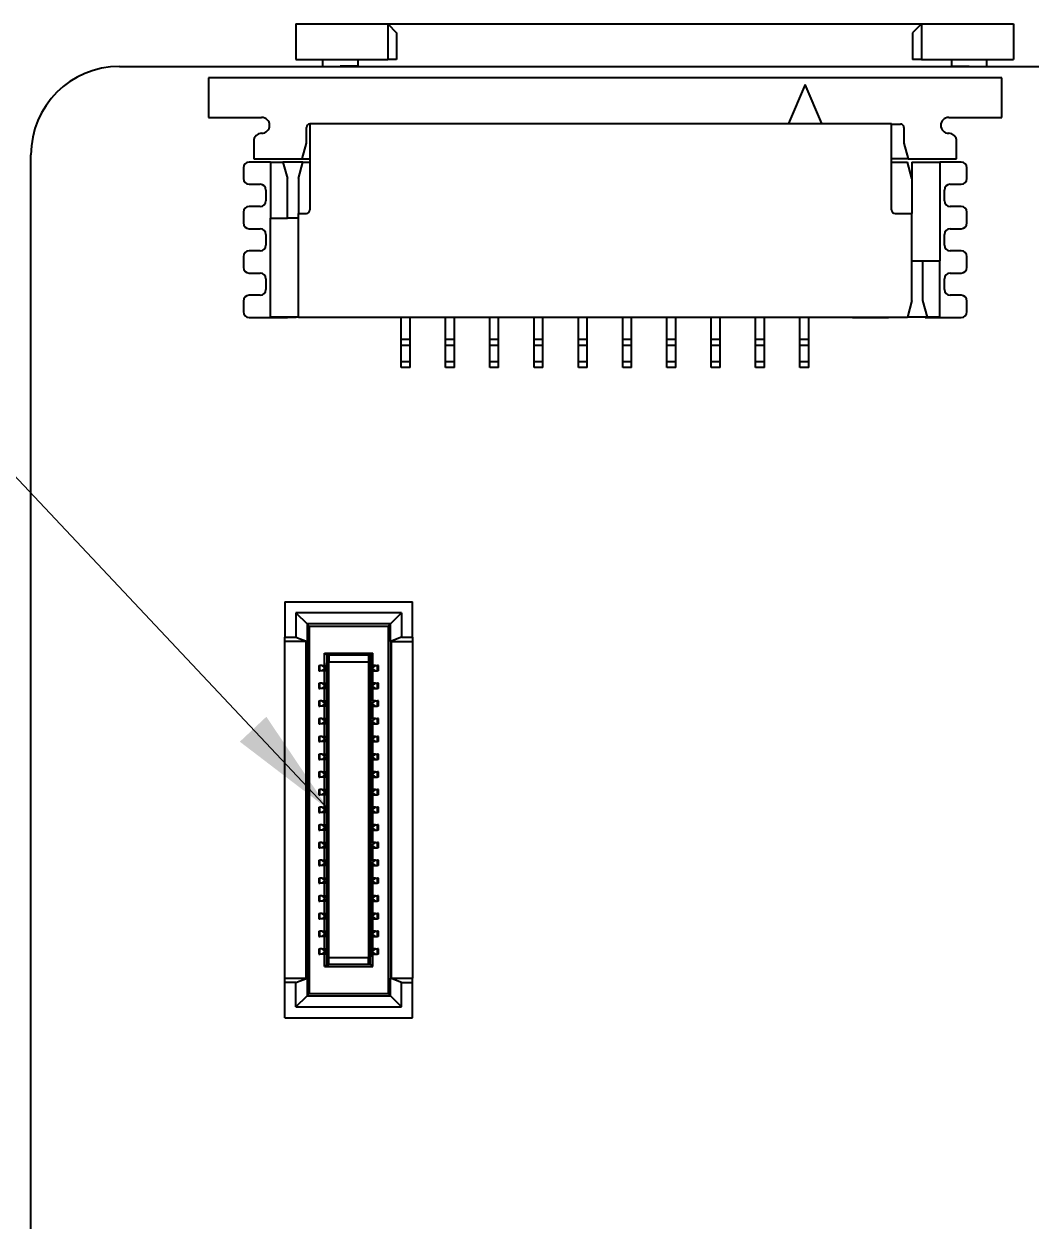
# Model space of a CAD drawing. Header units: millimetres. Extents: x 15 to 205, y 5 to 292.
# Drawn here: x 47.94 to 70.68, y 234.45 to 261.49 of the extents above; entities that cross this region are included whole.
import ezdxf

# ---------------------------------------------------------------- set-up
doc = ezdxf.new("R2010")
doc.units = ezdxf.units.MM
doc.layers.add('Annotations', color=7, linetype='Continuous')
doc.layers.add('Geometries', color=7, linetype='Continuous')
doc.dimstyles.new('ISO-25', dxfattribs={"dimtxt": 2.5, "dimasz": 2.5, "dimexe": 1.25, "dimexo": 0.625, "dimtad": 1, "dimtxsty": 'Standard', "dimcen": 2.5, "dimadec": 0, "dimazin": 0, "dimtfac": 1, "dimtmove": 0, "dimatfit": 3, "dimfxl": 1, "dimarcsym": 0})

msp = doc.modelspace()

# ---------------------------------------------------------------- linework, layer by layer
at = {"layer": 'Geometries', "linetype": 'Continuous', "lineweight": 40}
for p, q in [((54.076, 261.493), (56.151, 261.493)), ((54.076, 261.493), (54.076, 260.693)), ((56.151, 261.493), (68.201, 261.493)), ((56.151, 261.493), (56.351, 261.293)), ((56.151, 261.493), (56.151, 260.693)), ((68.201, 261.493), (68.001, 261.293)), ((68.201, 261.493), (68.201, 260.693)), ((68.201, 261.493), (70.276, 261.493)), ((70.276, 261.493), (70.276, 260.693)), ((56.351, 261.293), (56.351, 260.693)), ((68.001, 261.293), (68.001, 260.693)), ((54.076, 260.693), (54.676, 260.693)), ((54.676, 260.693), (54.676, 260.535)), ((54.676, 260.693), (55.476, 260.693)), ((55.476, 260.693), (56.151, 260.693)), ((55.476, 260.693), (55.476, 260.543)), ((56.351, 260.693), (56.151, 260.693)), ((68.201, 260.693), (68.001, 260.693)), ((68.201, 260.693), (68.876, 260.693)), ((68.876, 260.693), (68.876, 260.543)), ((68.876, 260.693), (69.676, 260.693)), ((69.676, 260.535), (69.676, 260.693)), ((69.676, 260.693), (70.276, 260.693)), ((50.096, 260.535), (54.676, 260.535)), ((54.676, 260.535), (55.076, 260.535)), ((55.476, 260.543), (55.076, 260.543)), ((55.076, 260.535), (55.076, 260.543)), ((55.076, 260.535), (69.276, 260.535)), ((68.876, 260.543), (69.276, 260.543)), ((69.276, 260.543), (69.276, 260.535)), ((69.276, 260.535), (69.676, 260.535)), ((69.676, 260.535), (74.361, 260.535)), ((52.106, 260.273), (52.106, 259.383)), ((70.016, 260.273), (52.106, 260.273)), ((65.576, 260.123), (65.196, 259.243)), ((65.956, 259.243), (65.576, 260.123)), ((70.016, 259.383), (70.016, 260.273)), ((52.106, 259.383), (53.306, 259.383)), ((68.816, 259.383), (70.016, 259.383)), ((54.316, 258.803), (54.316, 259.153)), ((54.396, 259.243), (54.396, 259.233)), ((54.396, 259.243), (65.196, 259.243)), ((54.396, 259.233), (54.396, 258.443)), ((65.196, 259.243), (65.956, 259.243)), ((65.956, 259.243), (67.526, 259.243)), ((67.526, 259.233), (67.526, 259.243)), ((67.526, 259.233), (67.726, 259.233)), ((67.526, 258.443), (67.526, 259.233)), ((67.806, 259.153), (67.806, 258.803)), ((53.126, 258.843), (53.126, 258.443)), ((54.219, 258.443), (54.316, 258.803)), ((67.806, 258.803), (67.902, 258.443)), ((68.996, 258.443), (68.996, 258.843)), ((48.096, 227.535), (48.096, 258.535)), ((52.894, 258.243), (52.894, 258.002)), ((53.506, 258.373), (53.024, 258.373)), ((53.126, 258.443), (54.219, 258.443)), ((53.506, 258.373), (53.786, 258.373)), ((53.506, 258.373), (53.506, 257.103)), ((54.236, 258.373), (53.786, 258.373)), ((53.786, 258.373), (53.886, 258)), ((54.136, 258), (54.236, 258.373)), ((54.219, 258.443), (54.396, 258.443)), ((54.236, 258.373), (54.396, 258.373)), ((54.396, 258.443), (54.396, 258.373)), ((54.396, 258.373), (54.396, 257.293)), ((67.902, 258.443), (67.526, 258.443)), ((67.526, 258.373), (67.526, 258.443)), ((67.526, 258.373), (67.886, 258.373)), ((67.526, 257.293), (67.526, 258.373)), ((67.986, 258), (67.886, 258.373)), ((67.902, 258.443), (68.996, 258.443)), ((67.986, 258.373), (68.616, 258.373)), ((67.986, 258.373), (67.986, 258)), ((69.098, 258.373), (68.616, 258.373)), ((68.616, 258.373), (68.616, 256.143)), ((69.228, 258.002), (69.228, 258.243)), ((53.886, 257.103), (53.886, 258)), ((54.136, 258), (54.136, 257.213)), ((67.986, 258), (67.986, 257.213)), ((53.024, 257.872), (53.274, 257.872)), ((53.404, 257.742), (53.404, 257.501)), ((68.718, 257.501), (68.718, 257.742)), ((68.848, 257.872), (69.098, 257.872)), ((52.894, 257.241), (52.894, 256.999)), ((53.274, 257.371), (53.024, 257.371)), ((54.136, 257.213), (54.316, 257.213)), ((54.136, 257.103), (54.136, 257.213)), ((67.606, 257.213), (67.986, 257.213)), ((67.986, 256.143), (67.986, 257.213)), ((69.098, 257.371), (68.848, 257.371)), ((69.228, 256.999), (69.228, 257.241)), ((53.024, 256.869), (53.274, 256.869)), ((53.506, 254.873), (53.506, 257.103)), ((53.506, 257.103), (53.886, 257.103)), ((54.136, 257.103), (53.886, 257.103)), ((54.136, 254.873), (54.136, 257.103)), ((68.848, 256.869), (69.098, 256.869)), ((53.404, 256.739), (53.404, 256.498)), ((68.718, 256.498), (68.718, 256.739)), ((53.274, 256.368), (53.024, 256.368)), ((69.098, 256.368), (68.848, 256.368)), ((52.894, 256.238), (52.894, 255.996)), ((67.986, 256.143), (68.236, 256.143)), ((67.986, 255.247), (67.986, 256.143)), ((68.236, 256.143), (68.616, 256.143)), ((68.236, 255.247), (68.236, 256.143)), ((68.616, 254.873), (68.616, 256.143)), ((69.228, 255.996), (69.228, 256.238)), ((53.024, 255.866), (53.274, 255.866)), ((68.848, 255.866), (69.098, 255.866)), ((53.404, 255.736), (53.404, 255.495)), ((68.718, 255.495), (68.718, 255.736)), ((53.274, 255.365), (53.024, 255.365)), ((67.986, 255.247), (67.886, 254.873)), ((68.336, 254.873), (68.236, 255.247)), ((69.098, 255.365), (68.848, 255.365)), ((52.894, 255.235), (52.894, 254.993)), ((69.228, 254.993), (69.228, 255.235)), ((53.024, 254.863), (53.886, 254.863)), ((53.886, 254.873), (53.506, 254.873)), ((53.886, 254.863), (53.886, 254.873)), ((54.084, 254.873), (53.886, 254.873)), ((54.084, 254.863), (53.886, 254.863)), ((54.084, 254.873), (54.084, 254.863)), ((54.136, 254.873), (54.084, 254.873)), ((54.136, 254.873), (54.466, 254.873)), ((54.466, 254.873), (54.466, 254.863)), ((54.466, 254.873), (55.476, 254.873)), ((55.476, 254.863), (54.466, 254.863)), ((55.476, 254.873), (55.476, 254.863)), ((55.476, 254.873), (56.456, 254.873)), ((56.456, 254.363), (56.456, 254.873)), ((56.456, 254.873), (56.656, 254.873)), ((56.656, 254.873), (57.456, 254.873)), ((56.656, 254.363), (56.656, 254.873)), ((57.456, 254.363), (57.456, 254.873)), ((57.456, 254.873), (57.656, 254.873)), ((57.656, 254.363), (57.656, 254.873)), ((57.656, 254.873), (58.456, 254.873)), ((58.456, 254.363), (58.456, 254.873)), ((58.456, 254.873), (58.656, 254.873)), ((58.656, 254.873), (59.456, 254.873)), ((58.656, 254.363), (58.656, 254.873)), ((59.456, 254.363), (59.456, 254.873)), ((59.456, 254.873), (59.656, 254.873)), ((59.656, 254.363), (59.656, 254.873)), ((59.656, 254.873), (60.456, 254.873)), ((60.456, 254.363), (60.456, 254.873)), ((60.456, 254.873), (60.656, 254.873)), ((60.656, 254.873), (61.456, 254.873)), ((60.656, 254.363), (60.656, 254.873)), ((61.456, 254.363), (61.456, 254.873)), ((61.456, 254.873), (61.656, 254.873)), ((61.656, 254.363), (61.656, 254.873)), ((61.656, 254.873), (62.456, 254.873)), ((62.456, 254.363), (62.456, 254.873)), ((62.456, 254.873), (62.656, 254.873)), ((62.656, 254.363), (62.656, 254.873)), ((62.656, 254.873), (63.456, 254.873)), ((63.456, 254.363), (63.456, 254.873)), ((63.456, 254.873), (63.656, 254.873)), ((63.656, 254.363), (63.656, 254.873)), ((63.656, 254.873), (64.456, 254.873)), ((64.456, 254.873), (64.656, 254.873)), ((64.456, 254.363), (64.456, 254.873)), ((64.656, 254.363), (64.656, 254.873)), ((64.656, 254.873), (65.456, 254.873)), ((65.456, 254.363), (65.456, 254.873)), ((65.456, 254.873), (65.656, 254.873)), ((65.656, 254.363), (65.656, 254.873)), ((65.656, 254.873), (66.646, 254.873)), ((66.646, 254.863), (66.646, 254.873)), ((66.646, 254.873), (67.456, 254.873)), ((66.646, 254.863), (67.456, 254.863)), ((67.456, 254.863), (67.456, 254.873)), ((67.456, 254.873), (67.886, 254.873)), ((68.285, 254.873), (67.886, 254.873)), ((68.285, 254.873), (68.288, 254.863)), ((68.336, 254.873), (68.285, 254.873)), ((68.288, 254.863), (69.098, 254.863)), ((68.616, 254.873), (68.336, 254.873)), ((56.456, 254.233), (56.456, 254.363)), ((56.656, 254.363), (56.456, 254.363)), ((56.456, 253.863), (56.456, 254.233)), ((56.656, 254.233), (56.456, 254.233)), ((56.656, 254.233), (56.656, 254.363)), ((56.656, 253.863), (56.656, 254.233)), ((57.456, 254.233), (57.456, 254.363)), ((57.656, 254.363), (57.456, 254.363)), ((57.456, 253.863), (57.456, 254.233)), ((57.656, 254.233), (57.456, 254.233)), ((57.656, 254.233), (57.656, 254.363)), ((57.656, 253.863), (57.656, 254.233)), ((58.656, 254.363), (58.456, 254.363)), ((58.456, 254.233), (58.456, 254.363)), ((58.456, 253.863), (58.456, 254.233)), ((58.656, 254.233), (58.456, 254.233)), ((58.656, 254.233), (58.656, 254.363)), ((58.656, 253.863), (58.656, 254.233)), ((59.456, 254.233), (59.456, 254.363)), ((59.656, 254.363), (59.456, 254.363)), ((59.656, 254.233), (59.456, 254.233)), ((59.456, 253.863), (59.456, 254.233)), ((59.656, 254.233), (59.656, 254.363)), ((59.656, 253.863), (59.656, 254.233)), ((60.456, 254.233), (60.456, 254.363)), ((60.656, 254.363), (60.456, 254.363)), ((60.456, 253.863), (60.456, 254.233)), ((60.656, 254.233), (60.456, 254.233)), ((60.656, 254.233), (60.656, 254.363)), ((60.656, 253.863), (60.656, 254.233)), ((61.456, 254.233), (61.456, 254.363)), ((61.656, 254.363), (61.456, 254.363)), ((61.656, 254.233), (61.456, 254.233)), ((61.456, 253.863), (61.456, 254.233)), ((61.656, 254.233), (61.656, 254.363)), ((61.656, 253.863), (61.656, 254.233)), ((62.456, 254.233), (62.456, 254.363)), ((62.656, 254.363), (62.456, 254.363)), ((62.456, 253.863), (62.456, 254.233)), ((62.656, 254.233), (62.456, 254.233)), ((62.656, 254.233), (62.656, 254.363)), ((62.656, 253.863), (62.656, 254.233)), ((63.456, 254.233), (63.456, 254.363)), ((63.656, 254.363), (63.456, 254.363)), ((63.456, 253.863), (63.456, 254.233)), ((63.656, 254.233), (63.456, 254.233)), ((63.656, 254.233), (63.656, 254.363)), ((63.656, 253.863), (63.656, 254.233)), ((64.456, 254.233), (64.456, 254.363)), ((64.656, 254.363), (64.456, 254.363)), ((64.456, 253.863), (64.456, 254.233)), ((64.656, 254.233), (64.456, 254.233)), ((64.656, 254.233), (64.656, 254.363)), ((64.656, 253.863), (64.656, 254.233)), ((65.456, 254.233), (65.456, 254.363)), ((65.656, 254.363), (65.456, 254.363)), ((65.456, 253.863), (65.456, 254.233)), ((65.656, 254.233), (65.456, 254.233)), ((65.656, 254.233), (65.656, 254.363)), ((65.656, 253.863), (65.656, 254.233)), ((56.456, 253.733), (56.456, 253.863)), ((56.656, 253.863), (56.456, 253.863)), ((56.656, 253.733), (56.456, 253.733)), ((56.656, 253.733), (56.656, 253.863)), ((57.456, 253.733), (57.456, 253.863)), ((57.656, 253.863), (57.456, 253.863)), ((57.656, 253.733), (57.456, 253.733)), ((57.656, 253.733), (57.656, 253.863)), ((58.456, 253.733), (58.456, 253.863)), ((58.656, 253.863), (58.456, 253.863)), ((58.656, 253.733), (58.456, 253.733)), ((58.656, 253.733), (58.656, 253.863)), ((59.656, 253.863), (59.456, 253.863)), ((59.456, 253.733), (59.456, 253.863)), ((59.656, 253.733), (59.456, 253.733)), ((59.656, 253.733), (59.656, 253.863)), ((60.456, 253.733), (60.456, 253.863)), ((60.656, 253.863), (60.456, 253.863)), ((60.656, 253.733), (60.456, 253.733)), ((60.656, 253.733), (60.656, 253.863)), ((61.456, 253.733), (61.456, 253.863)), ((61.656, 253.863), (61.456, 253.863)), ((61.656, 253.733), (61.456, 253.733)), ((61.656, 253.733), (61.656, 253.863)), ((62.456, 253.733), (62.456, 253.863)), ((62.656, 253.863), (62.456, 253.863)), ((62.656, 253.733), (62.456, 253.733)), ((62.656, 253.733), (62.656, 253.863)), ((63.456, 253.733), (63.456, 253.863)), ((63.656, 253.863), (63.456, 253.863)), ((63.656, 253.733), (63.456, 253.733)), ((63.656, 253.733), (63.656, 253.863)), ((64.456, 253.733), (64.456, 253.863)), ((64.656, 253.863), (64.456, 253.863)), ((64.656, 253.733), (64.456, 253.733)), ((64.656, 253.733), (64.656, 253.863)), ((65.456, 253.733), (65.456, 253.863)), ((65.656, 253.863), (65.456, 253.863)), ((65.656, 253.733), (65.456, 253.733)), ((65.656, 253.733), (65.656, 253.863)), ((53.831, 248.443), (56.711, 248.443)), ((53.831, 248.443), (53.831, 247.643)), ((56.711, 247.643), (56.711, 248.443)), ((56.461, 248.193), (54.081, 248.193)), ((54.081, 248.193), (54.081, 247.643)), ((54.081, 248.193), (54.331, 247.943)), ((54.331, 247.943), (54.381, 247.893)), ((56.211, 247.943), (54.331, 247.943)), ((54.331, 247.943), (54.331, 247.543)), ((56.211, 247.943), (56.161, 247.893)), ((56.461, 248.193), (56.211, 247.943)), ((56.211, 247.543), (56.211, 247.943)), ((56.461, 248.193), (56.461, 247.643)), ((54.381, 247.893), (54.381, 239.593)), ((54.381, 247.893), (56.161, 247.893)), ((56.161, 247.893), (56.161, 239.593)), ((53.831, 247.543), (53.831, 247.643)), ((53.831, 247.643), (54.081, 247.643)), ((53.831, 239.943), (53.831, 247.543)), ((54.306, 247.543), (53.831, 247.543)), ((54.081, 247.643), (54.331, 247.543)), ((54.306, 247.543), (54.306, 239.943)), ((54.331, 247.543), (54.306, 247.543)), ((54.331, 247.543), (54.331, 239.943)), ((56.461, 247.643), (56.211, 247.543)), ((56.211, 247.543), (56.211, 239.943)), ((56.236, 247.543), (56.211, 247.543)), ((56.236, 239.943), (56.236, 247.543)), ((56.236, 247.543), (56.711, 247.543)), ((56.461, 247.643), (56.711, 247.643)), ((56.711, 247.643), (56.711, 247.543)), ((56.711, 247.543), (56.711, 239.943)), ((54.726, 247.283), (55.816, 247.283)), ((54.726, 247.283), (54.776, 247.233)), ((54.726, 247.003), (54.726, 247.283)), ((54.826, 247.233), (54.776, 247.233)), ((54.776, 247.233), (54.776, 247.063)), ((54.826, 247.233), (54.826, 247.083)), ((55.716, 247.233), (54.826, 247.233)), ((55.716, 247.233), (55.716, 247.083)), ((55.716, 247.233), (55.766, 247.233)), ((55.816, 247.283), (55.766, 247.233)), ((55.766, 247.233), (55.766, 247.063)), ((55.816, 247.003), (55.816, 247.283)), ((54.596, 247.003), (54.618, 247.003)), ((54.596, 247.003), (54.596, 246.883)), ((54.596, 246.883), (54.618, 246.883)), ((54.667, 247.003), (54.618, 247.003)), ((54.618, 246.883), (54.618, 247.003)), ((54.667, 246.883), (54.618, 246.883)), ((54.667, 247.003), (54.726, 247.003)), ((54.726, 246.963), (54.667, 247.003)), ((54.726, 246.923), (54.667, 246.883)), ((54.726, 246.883), (54.667, 246.883)), ((54.726, 247.003), (54.776, 247.003)), ((54.776, 246.967), (54.726, 246.963)), ((54.726, 246.923), (54.726, 246.963)), ((54.776, 246.92), (54.726, 246.923)), ((54.726, 246.603), (54.726, 246.883)), ((54.776, 246.883), (54.726, 246.883)), ((54.776, 247.063), (54.826, 247.083)), ((54.776, 247.003), (54.776, 247.063)), ((54.776, 246.967), (54.776, 247.003)), ((54.776, 246.92), (54.776, 246.967)), ((54.776, 246.883), (54.776, 246.92)), ((54.776, 246.603), (54.776, 246.883)), ((54.826, 247.083), (55.716, 247.083)), ((54.826, 240.403), (54.826, 247.083)), ((55.716, 247.083), (55.716, 240.403)), ((55.766, 247.063), (55.716, 247.083)), ((55.766, 247.063), (55.766, 247.003)), ((55.816, 247.003), (55.766, 247.003)), ((55.766, 247.003), (55.766, 246.967)), ((55.766, 246.967), (55.816, 246.963)), ((55.766, 246.967), (55.766, 246.92)), ((55.766, 246.92), (55.816, 246.923)), ((55.766, 246.92), (55.766, 246.883)), ((55.766, 246.883), (55.816, 246.883)), ((55.766, 246.883), (55.766, 246.603)), ((55.816, 246.963), (55.875, 247.003)), ((55.875, 247.003), (55.816, 247.003)), ((55.816, 246.923), (55.816, 246.963)), ((55.816, 246.923), (55.875, 246.883)), ((55.816, 246.603), (55.816, 246.883)), ((55.816, 246.883), (55.875, 246.883)), ((55.875, 247.003), (55.924, 247.003)), ((55.875, 246.883), (55.924, 246.883)), ((55.946, 247.003), (55.924, 247.003)), ((55.924, 246.883), (55.924, 247.003)), ((55.946, 246.883), (55.924, 246.883)), ((55.946, 246.883), (55.946, 247.003)), ((54.596, 246.603), (54.618, 246.603)), ((54.596, 246.603), (54.596, 246.483)), ((54.667, 246.603), (54.618, 246.603)), ((54.618, 246.483), (54.618, 246.603)), ((54.667, 246.603), (54.726, 246.603)), ((54.726, 246.563), (54.667, 246.603)), ((54.726, 246.603), (54.776, 246.603)), ((54.776, 246.567), (54.776, 246.603)), ((55.816, 246.603), (55.766, 246.603)), ((55.766, 246.603), (55.766, 246.567)), ((55.875, 246.603), (55.816, 246.603)), ((55.816, 246.563), (55.875, 246.603)), ((55.875, 246.603), (55.924, 246.603)), ((55.946, 246.603), (55.924, 246.603)), ((55.924, 246.483), (55.924, 246.603)), ((55.946, 246.483), (55.946, 246.603)), ((54.596, 246.483), (54.618, 246.483)), ((54.667, 246.483), (54.618, 246.483)), ((54.726, 246.523), (54.667, 246.483)), ((54.726, 246.483), (54.667, 246.483)), ((54.776, 246.567), (54.726, 246.563)), ((54.726, 246.523), (54.726, 246.563)), ((54.776, 246.52), (54.726, 246.523)), ((54.726, 246.203), (54.726, 246.483)), ((54.776, 246.483), (54.726, 246.483)), ((54.776, 246.52), (54.776, 246.567)), ((54.776, 246.483), (54.776, 246.52)), ((54.776, 246.203), (54.776, 246.483)), ((55.766, 246.567), (55.816, 246.563)), ((55.766, 246.567), (55.766, 246.52)), ((55.766, 246.52), (55.816, 246.523)), ((55.766, 246.52), (55.766, 246.483)), ((55.766, 246.483), (55.816, 246.483)), ((55.766, 246.483), (55.766, 246.203)), ((55.816, 246.523), (55.816, 246.563)), ((55.816, 246.523), (55.875, 246.483)), ((55.816, 246.203), (55.816, 246.483)), ((55.816, 246.483), (55.875, 246.483)), ((55.875, 246.483), (55.924, 246.483)), ((55.946, 246.483), (55.924, 246.483)), ((54.596, 246.203), (54.618, 246.203)), ((54.596, 246.203), (54.596, 246.083)), ((54.596, 246.083), (54.618, 246.083)), ((54.618, 246.083), (54.618, 246.203)), ((54.667, 246.203), (54.618, 246.203)), ((54.667, 246.083), (54.618, 246.083)), ((54.667, 246.203), (54.726, 246.203)), ((54.726, 246.163), (54.667, 246.203)), ((54.726, 246.123), (54.667, 246.083)), ((54.726, 246.083), (54.667, 246.083)), ((54.726, 246.203), (54.776, 246.203)), ((54.776, 246.167), (54.726, 246.163)), ((54.726, 246.123), (54.726, 246.163)), ((54.776, 246.12), (54.726, 246.123)), ((54.726, 245.803), (54.726, 246.083)), ((54.776, 246.083), (54.726, 246.083)), ((54.776, 246.167), (54.776, 246.203)), ((54.776, 246.12), (54.776, 246.167)), ((54.776, 246.083), (54.776, 246.12)), ((54.776, 245.803), (54.776, 246.083)), ((55.816, 246.203), (55.766, 246.203)), ((55.766, 246.203), (55.766, 246.167)), ((55.766, 246.167), (55.816, 246.163)), ((55.766, 246.167), (55.766, 246.12)), ((55.766, 246.12), (55.816, 246.123)), ((55.766, 246.12), (55.766, 246.083)), ((55.766, 246.083), (55.766, 245.803)), ((55.766, 246.083), (55.816, 246.083)), ((55.816, 246.163), (55.875, 246.203)), ((55.875, 246.203), (55.816, 246.203)), ((55.816, 246.123), (55.816, 246.163)), ((55.816, 246.123), (55.875, 246.083)), ((55.816, 245.803), (55.816, 246.083)), ((55.816, 246.083), (55.875, 246.083)), ((55.875, 246.203), (55.924, 246.203)), ((55.875, 246.083), (55.924, 246.083)), ((55.946, 246.203), (55.924, 246.203)), ((55.924, 246.083), (55.924, 246.203)), ((55.946, 246.083), (55.924, 246.083)), ((55.946, 246.083), (55.946, 246.203)), ((54.596, 245.803), (54.596, 245.683)), ((54.596, 245.803), (54.618, 245.803)), ((54.618, 245.683), (54.618, 245.803)), ((54.667, 245.803), (54.618, 245.803)), ((54.667, 245.803), (54.726, 245.803)), ((54.726, 245.763), (54.667, 245.803)), ((54.726, 245.803), (54.776, 245.803)), ((54.776, 245.767), (54.776, 245.803)), ((55.816, 245.803), (55.766, 245.803)), ((55.766, 245.803), (55.766, 245.767)), ((55.816, 245.763), (55.875, 245.803)), ((55.875, 245.803), (55.816, 245.803)), ((55.875, 245.803), (55.924, 245.803)), ((55.946, 245.803), (55.924, 245.803)), ((55.924, 245.683), (55.924, 245.803)), ((55.946, 245.683), (55.946, 245.803)), ((54.596, 245.683), (54.618, 245.683)), ((54.667, 245.683), (54.618, 245.683)), ((54.726, 245.723), (54.667, 245.683)), ((54.726, 245.683), (54.667, 245.683)), ((54.776, 245.767), (54.726, 245.763)), ((54.726, 245.723), (54.726, 245.763)), ((54.776, 245.72), (54.726, 245.723)), ((54.726, 245.403), (54.726, 245.683)), ((54.776, 245.683), (54.726, 245.683)), ((54.776, 245.72), (54.776, 245.767)), ((54.776, 245.683), (54.776, 245.72)), ((54.776, 245.403), (54.776, 245.683)), ((55.766, 245.767), (55.816, 245.763)), ((55.766, 245.767), (55.766, 245.72)), ((55.766, 245.72), (55.816, 245.723)), ((55.766, 245.72), (55.766, 245.683)), ((55.766, 245.683), (55.816, 245.683)), ((55.766, 245.683), (55.766, 245.403)), ((55.816, 245.723), (55.816, 245.763)), ((55.816, 245.723), (55.875, 245.683)), ((55.816, 245.403), (55.816, 245.683)), ((55.816, 245.683), (55.875, 245.683)), ((55.875, 245.683), (55.924, 245.683)), ((55.946, 245.683), (55.924, 245.683)), ((54.596, 245.403), (54.618, 245.403)), ((54.596, 245.403), (54.596, 245.283)), ((54.596, 245.283), (54.618, 245.283)), ((54.667, 245.403), (54.618, 245.403)), ((54.618, 245.283), (54.618, 245.403)), ((54.667, 245.283), (54.618, 245.283)), ((54.667, 245.403), (54.726, 245.403)), ((54.726, 245.363), (54.667, 245.403)), ((54.726, 245.323), (54.667, 245.283)), ((54.726, 245.283), (54.667, 245.283)), ((54.726, 245.403), (54.776, 245.403)), ((54.776, 245.367), (54.726, 245.363)), ((54.726, 245.323), (54.726, 245.363)), ((54.776, 245.32), (54.726, 245.323)), ((54.726, 245.003), (54.726, 245.283)), ((54.776, 245.283), (54.726, 245.283)), ((54.776, 245.367), (54.776, 245.403)), ((54.776, 245.32), (54.776, 245.367)), ((54.776, 245.283), (54.776, 245.32)), ((54.776, 245.003), (54.776, 245.283)), ((55.816, 245.403), (55.766, 245.403)), ((55.766, 245.403), (55.766, 245.367)), ((55.766, 245.367), (55.816, 245.363)), ((55.766, 245.367), (55.766, 245.32)), ((55.766, 245.32), (55.816, 245.323)), ((55.766, 245.32), (55.766, 245.283)), ((55.766, 245.283), (55.816, 245.283)), ((55.766, 245.283), (55.766, 245.003)), ((55.875, 245.403), (55.816, 245.403)), ((55.816, 245.363), (55.875, 245.403)), ((55.816, 245.323), (55.816, 245.363)), ((55.816, 245.323), (55.875, 245.283)), ((55.816, 245.003), (55.816, 245.283)), ((55.816, 245.283), (55.875, 245.283)), ((55.875, 245.403), (55.924, 245.403)), ((55.875, 245.283), (55.924, 245.283)), ((55.946, 245.403), (55.924, 245.403)), ((55.924, 245.283), (55.924, 245.403)), ((55.946, 245.283), (55.924, 245.283)), ((55.946, 245.283), (55.946, 245.403)), ((54.596, 245.003), (54.596, 244.883)), ((54.596, 245.003), (54.618, 245.003)), ((54.618, 244.883), (54.618, 245.003)), ((54.667, 245.003), (54.618, 245.003)), ((54.667, 245.003), (54.726, 245.003)), ((54.726, 244.963), (54.667, 245.003)), ((54.726, 245.003), (54.776, 245.003)), ((54.776, 244.967), (54.776, 245.003)), ((55.816, 245.003), (55.766, 245.003)), ((55.766, 245.003), (55.766, 244.967)), ((55.816, 244.963), (55.875, 245.003)), ((55.875, 245.003), (55.816, 245.003)), ((55.875, 245.003), (55.924, 245.003)), ((55.946, 245.003), (55.924, 245.003)), ((55.924, 244.883), (55.924, 245.003)), ((55.946, 244.883), (55.946, 245.003)), ((54.596, 244.883), (54.618, 244.883)), ((54.667, 244.883), (54.618, 244.883)), ((54.726, 244.923), (54.667, 244.883)), ((54.726, 244.883), (54.667, 244.883)), ((54.776, 244.967), (54.726, 244.963)), ((54.726, 244.923), (54.726, 244.963)), ((54.776, 244.92), (54.726, 244.923)), ((54.726, 244.603), (54.726, 244.883)), ((54.776, 244.883), (54.726, 244.883)), ((54.776, 244.92), (54.776, 244.967)), ((54.776, 244.883), (54.776, 244.92)), ((54.776, 244.603), (54.776, 244.883)), ((55.766, 244.967), (55.816, 244.963)), ((55.766, 244.967), (55.766, 244.92)), ((55.766, 244.92), (55.816, 244.923)), ((55.766, 244.92), (55.766, 244.883)), ((55.766, 244.883), (55.766, 244.603)), ((55.766, 244.883), (55.816, 244.883)), ((55.816, 244.923), (55.816, 244.963)), ((55.816, 244.923), (55.875, 244.883)), ((55.816, 244.603), (55.816, 244.883)), ((55.816, 244.883), (55.875, 244.883)), ((55.875, 244.883), (55.924, 244.883)), ((55.946, 244.883), (55.924, 244.883)), ((54.596, 244.603), (54.618, 244.603)), ((54.596, 244.603), (54.596, 244.483)), ((54.596, 244.483), (54.618, 244.483)), ((54.667, 244.603), (54.618, 244.603)), ((54.618, 244.483), (54.618, 244.603)), ((54.667, 244.483), (54.618, 244.483)), ((54.667, 244.603), (54.726, 244.603)), ((54.726, 244.563), (54.667, 244.603)), ((54.726, 244.523), (54.667, 244.483)), ((54.726, 244.483), (54.667, 244.483)), ((54.726, 244.603), (54.776, 244.603)), ((54.776, 244.567), (54.726, 244.563)), ((54.726, 244.523), (54.726, 244.563)), ((54.776, 244.52), (54.726, 244.523)), ((54.726, 244.203), (54.726, 244.483)), ((54.776, 244.483), (54.726, 244.483)), ((54.776, 244.567), (54.776, 244.603)), ((54.776, 244.52), (54.776, 244.567)), ((54.776, 244.483), (54.776, 244.52)), ((54.776, 244.203), (54.776, 244.483)), ((55.816, 244.603), (55.766, 244.603)), ((55.766, 244.603), (55.766, 244.567)), ((55.766, 244.567), (55.816, 244.563)), ((55.766, 244.567), (55.766, 244.52)), ((55.766, 244.52), (55.816, 244.523)), ((55.766, 244.52), (55.766, 244.483)), ((55.766, 244.483), (55.766, 244.203)), ((55.766, 244.483), (55.816, 244.483)), ((55.875, 244.603), (55.816, 244.603)), ((55.816, 244.563), (55.875, 244.603)), ((55.816, 244.523), (55.816, 244.563)), ((55.816, 244.523), (55.875, 244.483)), ((55.816, 244.203), (55.816, 244.483)), ((55.816, 244.483), (55.875, 244.483)), ((55.875, 244.603), (55.924, 244.603)), ((55.875, 244.483), (55.924, 244.483)), ((55.946, 244.603), (55.924, 244.603)), ((55.924, 244.483), (55.924, 244.603)), ((55.946, 244.483), (55.924, 244.483)), ((55.946, 244.483), (55.946, 244.603)), ((54.596, 244.203), (54.618, 244.203)), ((54.596, 244.203), (54.596, 244.083)), ((54.618, 244.083), (54.618, 244.203)), ((54.667, 244.203), (54.618, 244.203)), ((54.667, 244.203), (54.726, 244.203)), ((54.726, 244.163), (54.667, 244.203)), ((54.726, 244.203), (54.776, 244.203)), ((54.776, 244.167), (54.726, 244.163)), ((54.726, 244.123), (54.726, 244.163)), ((54.776, 244.167), (54.776, 244.203)), ((54.776, 244.12), (54.776, 244.167)), ((55.766, 244.203), (55.766, 244.167)), ((55.816, 244.203), (55.766, 244.203)), ((55.766, 244.167), (55.816, 244.163)), ((55.766, 244.167), (55.766, 244.12)), ((55.875, 244.203), (55.816, 244.203)), ((55.816, 244.163), (55.875, 244.203)), ((55.816, 244.123), (55.816, 244.163)), ((55.875, 244.203), (55.924, 244.203)), ((55.946, 244.203), (55.924, 244.203)), ((55.924, 244.083), (55.924, 244.203)), ((55.946, 244.083), (55.946, 244.203)), ((54.596, 244.083), (54.618, 244.083)), ((54.667, 244.083), (54.618, 244.083)), ((54.726, 244.123), (54.667, 244.083)), ((54.726, 244.083), (54.667, 244.083)), ((54.776, 244.12), (54.726, 244.123)), ((54.726, 243.803), (54.726, 244.083)), ((54.776, 244.083), (54.726, 244.083)), ((54.776, 244.083), (54.776, 244.12)), ((54.776, 243.803), (54.776, 244.083)), ((55.766, 244.12), (55.816, 244.123)), ((55.766, 244.12), (55.766, 244.083)), ((55.766, 244.083), (55.816, 244.083)), ((55.766, 244.083), (55.766, 243.803)), ((55.816, 244.123), (55.875, 244.083)), ((55.816, 243.803), (55.816, 244.083)), ((55.816, 244.083), (55.875, 244.083)), ((55.875, 244.083), (55.924, 244.083)), ((55.946, 244.083), (55.924, 244.083)), ((54.596, 243.803), (54.618, 243.803)), ((54.596, 243.803), (54.596, 243.683)), ((54.596, 243.683), (54.618, 243.683)), ((54.667, 243.803), (54.618, 243.803)), ((54.618, 243.683), (54.618, 243.803)), ((54.667, 243.683), (54.618, 243.683)), ((54.726, 243.763), (54.667, 243.803)), ((54.667, 243.803), (54.726, 243.803)), ((54.726, 243.723), (54.667, 243.683)), ((54.726, 243.683), (54.667, 243.683)), ((54.726, 243.803), (54.776, 243.803)), ((54.776, 243.767), (54.726, 243.763)), ((54.726, 243.723), (54.726, 243.763)), ((54.776, 243.72), (54.726, 243.723)), ((54.726, 243.403), (54.726, 243.683)), ((54.776, 243.683), (54.726, 243.683)), ((54.776, 243.767), (54.776, 243.803)), ((54.776, 243.72), (54.776, 243.767)), ((54.776, 243.683), (54.776, 243.72)), ((54.776, 243.403), (54.776, 243.683)), ((55.816, 243.803), (55.766, 243.803)), ((55.766, 243.803), (55.766, 243.767)), ((55.766, 243.767), (55.816, 243.763)), ((55.766, 243.767), (55.766, 243.72)), ((55.766, 243.72), (55.816, 243.723)), ((55.766, 243.72), (55.766, 243.683)), ((55.766, 243.683), (55.816, 243.683)), ((55.766, 243.683), (55.766, 243.403)), ((55.875, 243.803), (55.816, 243.803)), ((55.816, 243.763), (55.875, 243.803)), ((55.816, 243.723), (55.816, 243.763)), ((55.816, 243.723), (55.875, 243.683)), ((55.816, 243.403), (55.816, 243.683)), ((55.816, 243.683), (55.875, 243.683)), ((55.875, 243.803), (55.924, 243.803)), ((55.875, 243.683), (55.924, 243.683)), ((55.924, 243.683), (55.924, 243.803)), ((55.946, 243.803), (55.924, 243.803)), ((55.946, 243.683), (55.924, 243.683)), ((55.946, 243.683), (55.946, 243.803)), ((54.596, 243.403), (54.596, 243.283)), ((54.596, 243.403), (54.618, 243.403)), ((54.667, 243.403), (54.618, 243.403)), ((54.618, 243.283), (54.618, 243.403)), ((54.667, 243.403), (54.726, 243.403)), ((54.726, 243.363), (54.667, 243.403)), ((54.726, 243.403), (54.776, 243.403)), ((54.776, 243.367), (54.726, 243.363)), ((54.726, 243.323), (54.726, 243.363)), ((54.776, 243.367), (54.776, 243.403)), ((54.776, 243.32), (54.776, 243.367)), ((55.816, 243.403), (55.766, 243.403)), ((55.766, 243.403), (55.766, 243.367)), ((55.766, 243.367), (55.816, 243.363)), ((55.766, 243.367), (55.766, 243.32)), ((55.875, 243.403), (55.816, 243.403)), ((55.816, 243.363), (55.875, 243.403)), ((55.816, 243.323), (55.816, 243.363)), ((55.875, 243.403), (55.924, 243.403)), ((55.946, 243.403), (55.924, 243.403)), ((55.924, 243.283), (55.924, 243.403)), ((55.946, 243.283), (55.946, 243.403)), ((54.596, 243.283), (54.618, 243.283)), ((54.667, 243.283), (54.618, 243.283)), ((54.726, 243.323), (54.667, 243.283)), ((54.726, 243.283), (54.667, 243.283)), ((54.776, 243.32), (54.726, 243.323)), ((54.726, 243.003), (54.726, 243.283)), ((54.776, 243.283), (54.726, 243.283)), ((54.776, 243.283), (54.776, 243.32)), ((54.776, 243.003), (54.776, 243.283)), ((55.766, 243.32), (55.816, 243.323)), ((55.766, 243.32), (55.766, 243.283)), ((55.766, 243.283), (55.816, 243.283)), ((55.766, 243.283), (55.766, 243.003)), ((55.816, 243.323), (55.875, 243.283)), ((55.816, 243.003), (55.816, 243.283)), ((55.816, 243.283), (55.875, 243.283)), ((55.875, 243.283), (55.924, 243.283)), ((55.946, 243.283), (55.924, 243.283)), ((54.596, 243.003), (54.618, 243.003)), ((54.596, 243.003), (54.596, 242.883)), ((54.596, 242.883), (54.618, 242.883)), ((54.667, 243.003), (54.618, 243.003)), ((54.618, 242.883), (54.618, 243.003)), ((54.667, 242.883), (54.618, 242.883)), ((54.667, 243.003), (54.726, 243.003)), ((54.726, 242.963), (54.667, 243.003)), ((54.726, 242.923), (54.667, 242.883)), ((54.726, 242.883), (54.667, 242.883)), ((54.726, 243.003), (54.776, 243.003)), ((54.776, 242.967), (54.726, 242.963)), ((54.726, 242.923), (54.726, 242.963)), ((54.776, 242.92), (54.726, 242.923)), ((54.726, 242.603), (54.726, 242.883)), ((54.776, 242.883), (54.726, 242.883)), ((54.776, 242.967), (54.776, 243.003)), ((54.776, 242.92), (54.776, 242.967)), ((54.776, 242.883), (54.776, 242.92)), ((54.776, 242.603), (54.776, 242.883)), ((55.816, 243.003), (55.766, 243.003)), ((55.766, 243.003), (55.766, 242.967)), ((55.766, 242.967), (55.816, 242.963)), ((55.766, 242.967), (55.766, 242.92)), ((55.766, 242.92), (55.816, 242.923)), ((55.766, 242.92), (55.766, 242.883)), ((55.766, 242.883), (55.816, 242.883)), ((55.766, 242.883), (55.766, 242.603)), ((55.875, 243.003), (55.816, 243.003)), ((55.816, 242.963), (55.875, 243.003)), ((55.816, 242.923), (55.816, 242.963)), ((55.816, 242.923), (55.875, 242.883)), ((55.816, 242.603), (55.816, 242.883)), ((55.816, 242.883), (55.875, 242.883)), ((55.875, 243.003), (55.924, 243.003)), ((55.875, 242.883), (55.924, 242.883)), ((55.946, 243.003), (55.924, 243.003)), ((55.924, 242.883), (55.924, 243.003)), ((55.946, 242.883), (55.924, 242.883)), ((55.946, 242.883), (55.946, 243.003)), ((54.596, 242.603), (54.618, 242.603)), ((54.596, 242.603), (54.596, 242.483)), ((54.667, 242.603), (54.618, 242.603)), ((54.618, 242.483), (54.618, 242.603)), ((54.667, 242.603), (54.726, 242.603)), ((54.726, 242.563), (54.667, 242.603)), ((54.726, 242.603), (54.776, 242.603)), ((54.776, 242.567), (54.726, 242.563)), ((54.726, 242.523), (54.726, 242.563)), ((54.776, 242.567), (54.776, 242.603)), ((54.776, 242.52), (54.776, 242.567)), ((55.816, 242.603), (55.766, 242.603)), ((55.766, 242.603), (55.766, 242.567)), ((55.766, 242.567), (55.816, 242.563)), ((55.766, 242.567), (55.766, 242.52)), ((55.816, 242.563), (55.875, 242.603)), ((55.875, 242.603), (55.816, 242.603)), ((55.816, 242.523), (55.816, 242.563)), ((55.875, 242.603), (55.924, 242.603)), ((55.924, 242.483), (55.924, 242.603)), ((55.946, 242.603), (55.924, 242.603)), ((55.946, 242.483), (55.946, 242.603)), ((54.596, 242.483), (54.618, 242.483)), ((54.667, 242.483), (54.618, 242.483)), ((54.726, 242.523), (54.667, 242.483)), ((54.726, 242.483), (54.667, 242.483)), ((54.776, 242.52), (54.726, 242.523)), ((54.726, 242.203), (54.726, 242.483)), ((54.776, 242.483), (54.726, 242.483)), ((54.776, 242.483), (54.776, 242.52)), ((54.776, 242.203), (54.776, 242.483)), ((55.766, 242.52), (55.816, 242.523)), ((55.766, 242.52), (55.766, 242.483)), ((55.766, 242.483), (55.816, 242.483)), ((55.766, 242.483), (55.766, 242.203)), ((55.816, 242.523), (55.875, 242.483)), ((55.816, 242.203), (55.816, 242.483)), ((55.816, 242.483), (55.875, 242.483)), ((55.875, 242.483), (55.924, 242.483)), ((55.946, 242.483), (55.924, 242.483)), ((54.596, 242.203), (54.596, 242.083)), ((54.596, 242.203), (54.618, 242.203)), ((54.596, 242.083), (54.618, 242.083)), ((54.667, 242.203), (54.618, 242.203)), ((54.618, 242.083), (54.618, 242.203)), ((54.667, 242.083), (54.618, 242.083)), ((54.667, 242.203), (54.726, 242.203)), ((54.726, 242.163), (54.667, 242.203)), ((54.726, 242.123), (54.667, 242.083)), ((54.726, 242.083), (54.667, 242.083)), ((54.726, 242.203), (54.776, 242.203)), ((54.776, 242.167), (54.726, 242.163)), ((54.726, 242.123), (54.726, 242.163)), ((54.776, 242.12), (54.726, 242.123)), ((54.726, 241.803), (54.726, 242.083)), ((54.776, 242.083), (54.726, 242.083)), ((54.776, 242.167), (54.776, 242.203)), ((54.776, 242.12), (54.776, 242.167)), ((54.776, 242.083), (54.776, 242.12)), ((54.776, 241.803), (54.776, 242.083)), ((55.816, 242.203), (55.766, 242.203)), ((55.766, 242.203), (55.766, 242.167)), ((55.766, 242.167), (55.816, 242.163)), ((55.766, 242.167), (55.766, 242.12)), ((55.766, 242.12), (55.816, 242.123)), ((55.766, 242.12), (55.766, 242.083)), ((55.766, 242.083), (55.816, 242.083)), ((55.766, 242.083), (55.766, 241.803)), ((55.816, 242.163), (55.875, 242.203)), ((55.875, 242.203), (55.816, 242.203)), ((55.816, 242.123), (55.816, 242.163)), ((55.816, 242.123), (55.875, 242.083)), ((55.816, 241.803), (55.816, 242.083)), ((55.816, 242.083), (55.875, 242.083)), ((55.875, 242.203), (55.924, 242.203)), ((55.875, 242.083), (55.924, 242.083)), ((55.946, 242.203), (55.924, 242.203)), ((55.924, 242.083), (55.924, 242.203)), ((55.946, 242.083), (55.924, 242.083)), ((55.946, 242.083), (55.946, 242.203)), ((54.596, 241.803), (54.618, 241.803)), ((54.596, 241.803), (54.596, 241.683)), ((54.667, 241.803), (54.618, 241.803)), ((54.618, 241.683), (54.618, 241.803)), ((54.667, 241.803), (54.726, 241.803)), ((54.726, 241.763), (54.667, 241.803)), ((54.726, 241.803), (54.776, 241.803)), ((54.776, 241.767), (54.726, 241.763)), ((54.726, 241.723), (54.726, 241.763)), ((54.776, 241.767), (54.776, 241.803)), ((54.776, 241.72), (54.776, 241.767)), ((55.816, 241.803), (55.766, 241.803)), ((55.766, 241.803), (55.766, 241.767)), ((55.766, 241.767), (55.816, 241.763)), ((55.766, 241.767), (55.766, 241.72)), ((55.816, 241.763), (55.875, 241.803)), ((55.875, 241.803), (55.816, 241.803)), ((55.816, 241.723), (55.816, 241.763)), ((55.875, 241.803), (55.924, 241.803)), ((55.924, 241.683), (55.924, 241.803)), ((55.946, 241.803), (55.924, 241.803)), ((55.946, 241.683), (55.946, 241.803)), ((54.596, 241.683), (54.618, 241.683)), ((54.667, 241.683), (54.618, 241.683)), ((54.726, 241.723), (54.667, 241.683)), ((54.726, 241.683), (54.667, 241.683)), ((54.776, 241.72), (54.726, 241.723)), ((54.726, 241.403), (54.726, 241.683)), ((54.776, 241.683), (54.726, 241.683)), ((54.776, 241.683), (54.776, 241.72)), ((54.776, 241.403), (54.776, 241.683)), ((55.766, 241.72), (55.816, 241.723)), ((55.766, 241.72), (55.766, 241.683)), ((55.766, 241.683), (55.816, 241.683)), ((55.766, 241.683), (55.766, 241.403)), ((55.816, 241.723), (55.875, 241.683)), ((55.816, 241.403), (55.816, 241.683)), ((55.816, 241.683), (55.875, 241.683)), ((55.875, 241.683), (55.924, 241.683)), ((55.946, 241.683), (55.924, 241.683)), ((54.596, 241.403), (54.618, 241.403)), ((54.596, 241.403), (54.596, 241.283)), ((54.596, 241.283), (54.618, 241.283)), ((54.667, 241.403), (54.618, 241.403)), ((54.618, 241.283), (54.618, 241.403)), ((54.667, 241.283), (54.618, 241.283)), ((54.667, 241.403), (54.726, 241.403)), ((54.726, 241.363), (54.667, 241.403)), ((54.726, 241.323), (54.667, 241.283)), ((54.726, 241.283), (54.667, 241.283)), ((54.726, 241.403), (54.776, 241.403)), ((54.776, 241.367), (54.726, 241.363)), ((54.726, 241.323), (54.726, 241.363)), ((54.776, 241.32), (54.726, 241.323)), ((54.726, 241.003), (54.726, 241.283)), ((54.776, 241.283), (54.726, 241.283)), ((54.776, 241.367), (54.776, 241.403)), ((54.776, 241.32), (54.776, 241.367)), ((54.776, 241.283), (54.776, 241.32)), ((54.776, 241.003), (54.776, 241.283)), ((55.816, 241.403), (55.766, 241.403)), ((55.766, 241.403), (55.766, 241.367)), ((55.766, 241.367), (55.816, 241.363)), ((55.766, 241.367), (55.766, 241.32)), ((55.766, 241.32), (55.816, 241.323)), ((55.766, 241.32), (55.766, 241.283)), ((55.766, 241.283), (55.816, 241.283)), ((55.766, 241.283), (55.766, 241.003)), ((55.875, 241.403), (55.816, 241.403)), ((55.816, 241.363), (55.875, 241.403)), ((55.816, 241.323), (55.816, 241.363)), ((55.816, 241.323), (55.875, 241.283)), ((55.816, 241.003), (55.816, 241.283)), ((55.816, 241.283), (55.875, 241.283)), ((55.875, 241.403), (55.924, 241.403)), ((55.875, 241.283), (55.924, 241.283)), ((55.946, 241.403), (55.924, 241.403)), ((55.924, 241.283), (55.924, 241.403)), ((55.946, 241.283), (55.924, 241.283)), ((55.946, 241.283), (55.946, 241.403)), ((54.596, 241.003), (54.618, 241.003)), ((54.596, 241.003), (54.596, 240.883)), ((54.667, 241.003), (54.618, 241.003)), ((54.618, 240.883), (54.618, 241.003)), ((54.667, 241.003), (54.726, 241.003)), ((54.726, 240.963), (54.667, 241.003)), ((54.726, 240.923), (54.667, 240.883)), ((54.726, 241.003), (54.776, 241.003)), ((54.776, 240.967), (54.726, 240.963)), ((54.726, 240.923), (54.726, 240.963)), ((54.776, 240.92), (54.726, 240.923)), ((54.776, 240.967), (54.776, 241.003)), ((54.776, 240.92), (54.776, 240.967)), ((54.776, 240.883), (54.776, 240.92)), ((55.816, 241.003), (55.766, 241.003)), ((55.766, 241.003), (55.766, 240.967)), ((55.766, 240.967), (55.766, 240.92)), ((55.766, 240.967), (55.816, 240.963)), ((55.766, 240.92), (55.816, 240.923)), ((55.766, 240.92), (55.766, 240.883)), ((55.875, 241.003), (55.816, 241.003)), ((55.816, 240.963), (55.875, 241.003)), ((55.816, 240.923), (55.816, 240.963)), ((55.816, 240.923), (55.875, 240.883)), ((55.875, 241.003), (55.924, 241.003)), ((55.924, 240.883), (55.924, 241.003)), ((55.946, 241.003), (55.924, 241.003)), ((55.946, 240.883), (55.946, 241.003)), ((54.596, 240.883), (54.618, 240.883)), ((54.667, 240.883), (54.618, 240.883)), ((54.726, 240.883), (54.667, 240.883)), ((54.726, 240.603), (54.726, 240.883)), ((54.776, 240.883), (54.726, 240.883)), ((54.776, 240.603), (54.776, 240.883)), ((55.766, 240.883), (55.816, 240.883)), ((55.766, 240.883), (55.766, 240.603)), ((55.816, 240.603), (55.816, 240.883)), ((55.816, 240.883), (55.875, 240.883)), ((55.875, 240.883), (55.924, 240.883)), ((55.946, 240.883), (55.924, 240.883)), ((54.596, 240.603), (54.618, 240.603)), ((54.596, 240.603), (54.596, 240.483)), ((54.596, 240.483), (54.618, 240.483)), ((54.667, 240.603), (54.618, 240.603)), ((54.618, 240.483), (54.618, 240.603)), ((54.667, 240.483), (54.618, 240.483)), ((54.667, 240.603), (54.726, 240.603)), ((54.726, 240.563), (54.667, 240.603)), ((54.726, 240.523), (54.667, 240.483)), ((54.726, 240.483), (54.667, 240.483)), ((54.726, 240.603), (54.776, 240.603)), ((54.776, 240.567), (54.726, 240.563)), ((54.726, 240.523), (54.726, 240.563)), ((54.776, 240.52), (54.726, 240.523)), ((54.726, 240.203), (54.726, 240.483)), ((54.776, 240.483), (54.726, 240.483)), ((54.776, 240.567), (54.776, 240.603)), ((54.776, 240.52), (54.776, 240.567)), ((54.776, 240.483), (54.776, 240.52)), ((54.776, 240.424), (54.776, 240.483)), ((54.776, 240.424), (54.826, 240.403)), ((54.776, 240.253), (54.776, 240.424)), ((54.826, 240.253), (54.826, 240.403)), ((55.716, 240.403), (54.826, 240.403)), ((55.766, 240.424), (55.716, 240.403)), ((55.716, 240.253), (55.716, 240.403)), ((55.816, 240.603), (55.766, 240.603)), ((55.766, 240.603), (55.766, 240.567)), ((55.766, 240.567), (55.816, 240.563)), ((55.766, 240.567), (55.766, 240.52)), ((55.766, 240.52), (55.816, 240.523)), ((55.766, 240.52), (55.766, 240.483)), ((55.766, 240.483), (55.816, 240.483)), ((55.766, 240.483), (55.766, 240.424)), ((55.766, 240.253), (55.766, 240.424)), ((55.816, 240.563), (55.875, 240.603)), ((55.875, 240.603), (55.816, 240.603)), ((55.816, 240.523), (55.816, 240.563)), ((55.816, 240.523), (55.875, 240.483)), ((55.816, 240.203), (55.816, 240.483)), ((55.816, 240.483), (55.875, 240.483)), ((55.875, 240.603), (55.924, 240.603)), ((55.875, 240.483), (55.924, 240.483)), ((55.924, 240.483), (55.924, 240.603)), ((55.946, 240.603), (55.924, 240.603)), ((55.946, 240.483), (55.924, 240.483)), ((55.946, 240.483), (55.946, 240.603)), ((54.776, 240.253), (54.726, 240.203)), ((54.726, 240.203), (55.816, 240.203)), ((54.776, 240.253), (54.826, 240.253)), ((55.716, 240.253), (54.826, 240.253)), ((55.766, 240.253), (55.716, 240.253)), ((55.766, 240.253), (55.816, 240.203)), ((53.831, 239.943), (54.306, 239.943)), ((53.831, 239.843), (53.831, 239.943)), ((54.081, 239.843), (53.831, 239.843)), ((53.831, 239.043), (53.831, 239.843)), ((54.081, 239.843), (54.331, 239.943)), ((54.081, 239.293), (54.081, 239.843)), ((54.306, 239.943), (54.331, 239.943)), ((54.331, 239.943), (54.331, 239.543)), ((56.236, 239.943), (56.211, 239.943)), ((56.461, 239.843), (56.211, 239.943)), ((56.211, 239.543), (56.211, 239.943)), ((56.236, 239.943), (56.711, 239.943)), ((56.461, 239.293), (56.461, 239.843)), ((56.461, 239.843), (56.711, 239.843)), ((56.711, 239.843), (56.711, 239.943)), ((56.711, 239.043), (56.711, 239.843)), ((54.381, 239.593), (54.331, 239.543)), ((54.381, 239.593), (56.161, 239.593)), ((56.211, 239.543), (56.161, 239.593)), ((54.081, 239.293), (54.331, 239.543)), ((54.081, 239.293), (56.461, 239.293)), ((54.331, 239.543), (56.211, 239.543)), ((56.461, 239.293), (56.211, 239.543)), ((53.831, 239.043), (56.711, 239.043))]:
    msp.add_line(p, q, dxfattribs=at)
for centre, radius, start, end in [((50.096, 258.535), 2, 90, 180), ((53.306, 259.203), 0.18, 270, 90), ((68.816, 259.203), 0.18, 90, 270), ((54.396, 259.153), 0.08, 90, 180), ((67.726, 259.153), 0.08, 0, 90), ((53.306, 258.843), 0.18, 90, 180), ((68.816, 258.843), 0.18, 0, 90), ((53.024, 258.243), 0.13, 90, 180), ((69.098, 258.243), 0.13, 0, 90), ((53.024, 258.002), 0.13, 180, 270), ((69.098, 258.002), 0.13, 270, 0), ((53.274, 257.742), 0.13, 0, 90), ((68.848, 257.742), 0.13, 90, 180), ((53.274, 257.501), 0.13, 270, 0), ((68.848, 257.501), 0.13, 180, 270), ((53.024, 257.241), 0.13, 90, 180), ((54.316, 257.293), 0.08, 270, 0), ((67.606, 257.293), 0.08, 180, 270), ((69.098, 257.241), 0.13, 0, 90), ((53.024, 256.999), 0.13, 180, 270), ((53.274, 256.739), 0.13, 0, 90), ((68.848, 256.739), 0.13, 90, 180), ((69.098, 256.999), 0.13, 270, 0), ((53.024, 256.238), 0.13, 90, 180), ((53.274, 256.498), 0.13, 270, 0), ((68.848, 256.498), 0.13, 180, 270), ((69.098, 256.238), 0.13, 0, 90), ((53.024, 255.996), 0.13, 180, 270), ((53.274, 255.736), 0.13, 0, 90), ((68.848, 255.736), 0.13, 90, 180), ((69.098, 255.996), 0.13, 270, 0), ((53.024, 255.235), 0.13, 90, 180), ((53.274, 255.495), 0.13, 270, 0), ((68.848, 255.495), 0.13, 180, 270), ((69.098, 255.235), 0.13, 0, 90), ((53.024, 254.993), 0.13, 180, 270), ((69.098, 254.993), 0.13, 270, 0)]:
    msp.add_arc(centre, radius, start, end, dxfattribs=at)

# ---------------------------------------------------------------- leaders
at = {"layer": 'Annotations', "linetype": 'Continuous', "lineweight": 15}
for points in [[(54.826, 243.743), (41.299, 258.116)], [(78.935, 239.425), (67.12, 222.786)]]:
    msp.add_leader(points, dimstyle='ISO-25', dxfattribs=at)

doc.saveas('drawing.dxf')
